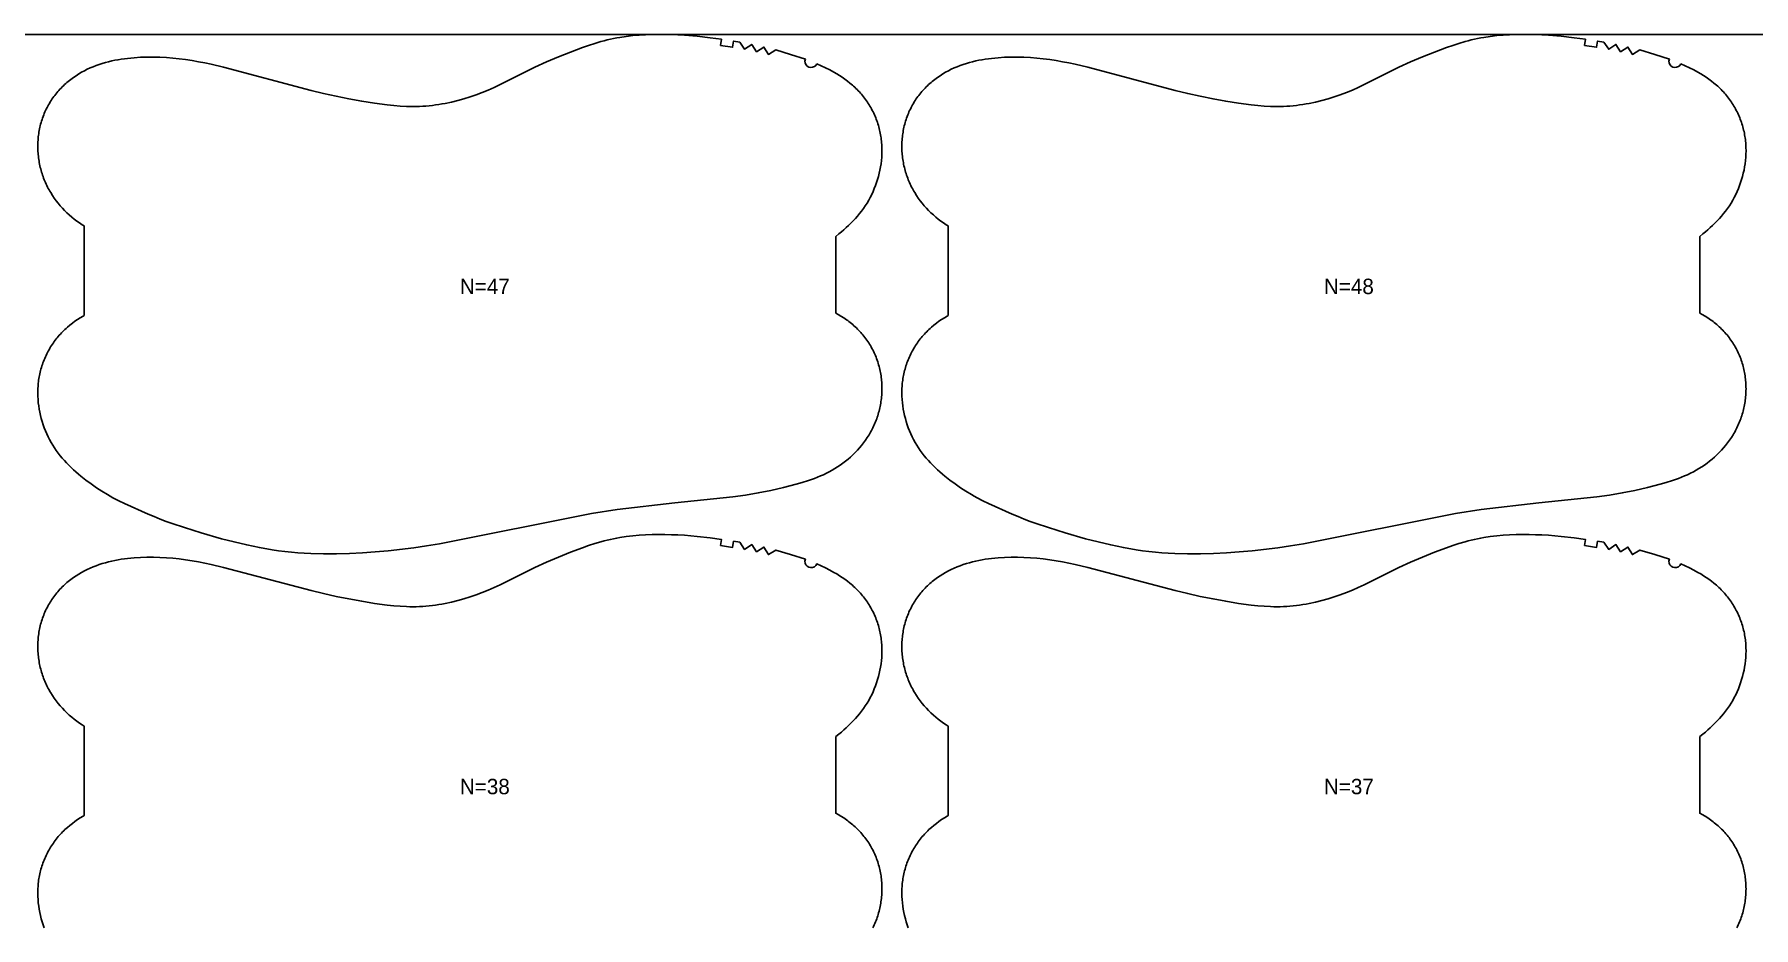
# Model space of a CAD drawing. Header units: inches. Extents: x 0 to 1960, y -78 to 1069.
# Drawn here: x 1120 to 1678, y 780 to 1069 of the extents above; entities that cross this region are included whole.
import ezdxf

# ---------------------------------------------------------------- set-up
doc = ezdxf.new("R2010")
doc.units = ezdxf.units.IN

msp = doc.modelspace()

# ---------------------------------------------------------------- linework, layer by layer
at = {"layer": '1'}
for points in [[(0, -77.8574), (1959.7864, -77.8574), (1959.7864, 1068.9969), (0, 1068.9969), (0, -77.8574)], [(1373.9397, 1059.4924), (1376.7459, 1058.19), (1378.122, 1057.4821), (1379.4776, 1056.7338), (1380.3824, 1056.2033), (1381.275, 1055.652), (1382.1533, 1055.0789), (1383.0151, 1054.4827), (1383.8585, 1053.862), (1384.6814, 1053.2158), (1385.4817, 1052.5427), (1385.8727, 1052.1957), (1386.2573, 1051.8415), (1386.6353, 1051.4801), (1387.0064, 1051.1115), (1387.3706, 1050.7359), (1387.7278, 1050.3533), (1388.0778, 1049.9641), (1388.4206, 1049.5683), (1388.7559, 1049.1661), (1389.0837, 1048.7577), (1389.4039, 1048.3431), (1389.7163, 1047.9226), (1390.0208, 1047.4963), (1390.3173, 1047.0643), (1390.6056, 1046.6269), (1390.8858, 1046.1841), (1391.1575, 1045.7361), (1391.4208, 1045.283), (1391.6754, 1044.8251), (1391.9213, 1044.3625), (1392.1585, 1043.8953), (1392.3869, 1043.4238), (1392.6063, 1042.9481), (1392.8167, 1042.4684), (1393.018, 1041.9848), (1393.2102, 1041.4976), (1393.3932, 1041.0068), (1393.5668, 1040.5128), (1393.731, 1040.0156), (1393.8858, 1039.5155), (1394.0311, 1039.0125), (1394.1667, 1038.5069), (1394.2926, 1037.9989), (1394.4088, 1037.4887), (1394.5151, 1036.9763), (1394.6116, 1036.462), (1394.6985, 1035.9459), (1394.7757, 1035.4283), (1394.8433, 1034.9093), (1394.9014, 1034.3891), (1394.9502, 1033.8678), (1394.9895, 1033.3457), (1395.0196, 1032.8229), (1395.0405, 1032.2996), (1395.055, 1031.2521), (1395.0335, 1030.2047), (1394.9766, 1029.1587), (1394.885, 1028.1155), (1394.759, 1027.0761), (1394.5994, 1026.0414), (1394.4066, 1025.0122), (1394.1811, 1023.9894), (1393.9236, 1022.974), (1393.6346, 1021.9668), (1393.3145, 1020.9686), (1392.964, 1019.9805), (1392.583, 1019.0037), (1392.1716, 1018.0396), (1391.73, 1017.0893), (1391.2581, 1016.1542), (1390.7559, 1015.2357), (1390.2235, 1014.335), (1389.661, 1013.4535), (1389.0687, 1012.5921), (1388.4482, 1011.7507), (1387.8015, 1010.9286), (1387.1304, 1010.1254), (1386.4369, 1009.3404), (1385.7229, 1008.5733), (1384.9904, 1007.8234), (1384.2412, 1007.0902), (1383.4772, 1006.3731), (1382.6991, 1005.6717), (1381.9078, 1004.9856), (1381.1041, 1004.3141), (1380.055, 1003.483), (1380.055, 978.6657), (1380.877, 978.2193), (1381.7806, 977.6888), (1382.6656, 977.128), (1383.5306, 976.537), (1383.9551, 976.2302), (1384.3741, 975.916), (1384.7873, 975.5943), (1385.1945, 975.2652), (1385.5956, 974.9287), (1385.9904, 974.5848), (1386.3786, 974.2336), (1386.7601, 973.8751), (1387.1347, 973.5092), (1387.5023, 973.1362), (1387.8626, 972.7562), (1388.2156, 972.3694), (1388.5611, 971.9758), (1388.899, 971.5756), (1389.2291, 971.1689), (1389.5512, 970.756), (1389.8652, 970.3369), (1390.1709, 969.9118), (1390.4683, 969.4808), (1390.7572, 969.0441), (1391.0373, 968.6019), (1391.3086, 968.1542), (1391.5709, 967.7011), (1391.8241, 967.243), (1392.068, 966.7798), (1392.3026, 966.3119), (1392.5278, 965.8393), (1392.7436, 965.3624), (1392.95, 964.8812), (1393.147, 964.396), (1393.3344, 963.9071), (1393.5123, 963.4146), (1393.6806, 962.9187), (1393.8393, 962.4196), (1393.9884, 961.9175), (1394.1278, 961.4127), (1394.2575, 960.9052), (1394.3774, 960.3954), (1394.4876, 959.8835), (1394.5879, 959.3696), (1394.6784, 958.8539), (1394.759, 958.3366), (1394.8299, 957.8179), (1394.891, 957.298), (1394.9424, 956.777), (1394.9841, 956.2551), (1395.0162, 955.7325), (1395.0387, 955.2093), (1395.0516, 954.6858), (1395.055, 954.1621), (1395.0489, 953.6383), (1395.0333, 953.1148), (1395.0083, 952.5915), (1394.9739, 952.0687), (1394.9301, 951.5467), (1394.877, 951.0254), (1394.8147, 950.5052), (1394.743, 949.9862), (1394.6622, 949.4686), (1394.572, 948.9525), (1394.4727, 948.4382), (1394.3641, 947.9258), (1394.2464, 947.4154), (1394.1195, 946.9074), (1393.9834, 946.4017), (1393.8382, 945.8987), (1393.6838, 945.3985), (1393.5203, 944.9012), (1393.3478, 944.4071), (1393.1661, 943.9163), (1392.9754, 943.429), (1392.7756, 942.9454), (1392.5668, 942.4656), (1392.3491, 941.9897), (1392.1227, 941.518), (1391.8878, 941.0503), (1391.6443, 940.5869), (1391.3927, 940.1279), (1391.1329, 939.6733), (1390.8651, 939.2232), (1390.3063, 938.3371), (1389.7175, 937.4703), (1389.0998, 936.6237), (1388.4547, 935.7979), (1387.7831, 934.9938), (1387.086, 934.212), (1386.3643, 933.453), (1385.6189, 932.7173), (1384.8507, 932.0057), (1384.0604, 931.3185), (1383.2489, 930.6565), (1382.4172, 930.0201), (1381.5661, 929.4099), (1380.6966, 928.8259), (1379.8099, 928.2683), (1378.9071, 927.7371), (1377.9892, 927.2323), (1377.0573, 926.7541), (1376.1125, 926.3024), (1375.1559, 925.8773), (1374.1887, 925.4785), (1373.2118, 925.1038), (1372.2266, 924.7509), (1371.2341, 924.4171), (1369.2321, 923.7972), (1367.2152, 923.2242), (1363.1607, 922.1664), (1359.0809, 921.2202), (1354.9744, 920.3908), (1350.8441, 919.6895), (1346.6947, 919.1182), (1327.9483, 917.1288), (1309.2128, 915.0388), (1300.9426, 913.6975), (1251.6347, 903.905), (1247.4989, 903.2389), (1243.3509, 902.6493), (1235.0311, 901.6596), (1230.8584, 901.2883), (1226.6788, 901.0025), (1222.4947, 900.7973), (1218.3071, 900.6736), (1214.1174, 900.64), (1209.9293, 900.7285), (1207.8373, 900.8297), (1205.7477, 900.9719), (1203.6614, 901.1561), (1201.5795, 901.3832), (1199.5025, 901.6535), (1197.4311, 901.9643), (1193.3053, 902.6934), (1189.2035, 903.5445), (1185.1241, 904.4974), (1181.0658, 905.5369), (1174.4491, 907.4251), (1169.0251, 909.1337), (1165.0522, 910.4671), (1163.0807, 911.174), (1161.1243, 911.9194), (1159.1856, 912.7085), (1157.2607, 913.5325), (1149.615, 916.9698), (1147.7277, 917.8774), (1145.867, 918.8353), (1144.9493, 919.3382), (1144.0407, 919.8575), (1142.2503, 920.9428), (1140.4955, 922.0866), (1138.7762, 923.2841), (1137.093, 924.532), (1135.4509, 925.8329), (1134.6472, 926.5044), (1133.8559, 927.1906), (1133.0778, 927.8919), (1132.3138, 928.609), (1131.5646, 929.3422), (1130.8321, 930.0921), (1130.1181, 930.8592), (1129.4246, 931.6442), (1128.7535, 932.4474), (1128.1068, 933.2695), (1127.4863, 934.1109), (1126.894, 934.9723), (1126.3315, 935.8538), (1125.7991, 936.7545), (1125.2969, 937.673), (1124.825, 938.6081), (1124.3834, 939.5584), (1123.972, 940.5225), (1123.591, 941.4993), (1123.2405, 942.4874), (1122.9204, 943.4856), (1122.6314, 944.4928), (1122.3739, 945.5082), (1122.1484, 946.531), (1121.9556, 947.5602), (1121.796, 948.595), (1121.67, 949.6343), (1121.5784, 950.6775), (1121.5215, 951.7235), (1121.5, 952.7709), (1121.5145, 953.8184), (1121.5354, 954.3417), (1121.5655, 954.8645), (1121.6048, 955.3866), (1121.6536, 955.9079), (1121.7117, 956.4281), (1121.7793, 956.9471), (1121.8565, 957.4647), (1121.9434, 957.9808), (1122.0399, 958.4951), (1122.1462, 959.0075), (1122.2624, 959.5177), (1122.3883, 960.0258), (1122.5239, 960.5313), (1122.6692, 961.0343), (1122.8239, 961.5344), (1122.9882, 962.0316), (1123.1618, 962.5256), (1123.3448, 963.0164), (1123.537, 963.5036), (1123.7383, 963.9872), (1123.9487, 964.4669), (1124.1681, 964.9426), (1124.3965, 965.4141), (1124.6336, 965.8813), (1124.8796, 966.3439), (1125.1342, 966.8018), (1125.3975, 967.2549), (1125.6692, 967.7029), (1125.9493, 968.1457), (1126.2377, 968.5831), (1126.5342, 969.0151), (1126.8387, 969.4414), (1127.1511, 969.8619), (1127.4713, 970.2765), (1127.7991, 970.685), (1128.1344, 971.0871), (1128.4772, 971.4829), (1128.8272, 971.8722), (1129.1844, 972.2547), (1129.5486, 972.6303), (1129.9197, 972.9989), (1130.2977, 973.3603), (1130.6823, 973.7145), (1131.0733, 974.0615), (1131.8736, 974.7346), (1132.6965, 975.3808), (1133.5399, 976.0015), (1134.4017, 976.5977), (1135.28, 977.1708), (1136.1725, 977.7221), (1136.5, 977.9141), (1136.5, 1006.9036), (1135.8584, 1007.3071), (1134.9889, 1007.891), (1134.1378, 1008.5013), (1133.3061, 1009.1377), (1132.4946, 1009.7997), (1131.7043, 1010.4868), (1130.9361, 1011.1985), (1130.1906, 1011.9342), (1129.469, 1012.6932), (1128.7719, 1013.475), (1128.1003, 1014.2791), (1127.4552, 1015.1049), (1126.8375, 1015.9515), (1126.2487, 1016.8183), (1125.6899, 1017.7044), (1125.4221, 1018.1545), (1125.1623, 1018.6091), (1124.9107, 1019.0681), (1124.6672, 1019.5315), (1124.4323, 1019.9992), (1124.2058, 1020.4709), (1123.9882, 1020.9468), (1123.7794, 1021.4265), (1123.5796, 1021.9102), (1123.3889, 1022.3975), (1123.2072, 1022.8883), (1123.0347, 1023.3824), (1122.8712, 1023.8796), (1122.7168, 1024.3799), (1122.5716, 1024.8829), (1122.4355, 1025.3886), (1122.3086, 1025.8966), (1122.1909, 1026.407), (1122.0823, 1026.9194), (1121.983, 1027.4337), (1121.8928, 1027.9498), (1121.812, 1028.4674), (1121.7403, 1028.9864), (1121.678, 1029.5066), (1121.6249, 1030.0279), (1121.5811, 1030.5499), (1121.5467, 1031.0727), (1121.5217, 1031.5959), (1121.5061, 1032.1195), (1121.5, 1032.6433), (1121.5034, 1033.167), (1121.5163, 1033.6905), (1121.5388, 1034.2136), (1121.5709, 1034.7363), (1121.6126, 1035.2581), (1121.664, 1035.7791), (1121.7251, 1036.2991), (1121.796, 1036.8178), (1121.8766, 1037.3351), (1121.9671, 1037.8507), (1122.0674, 1038.3647), (1122.1776, 1038.8766), (1122.2975, 1039.3864), (1122.4272, 1039.8938), (1122.5666, 1040.3987), (1122.7157, 1040.9008), (1122.8744, 1041.3999), (1123.0427, 1041.8958), (1123.2206, 1042.3883), (1123.408, 1042.8772), (1123.605, 1043.3624), (1123.8114, 1043.8435), (1124.0272, 1044.3205), (1124.2524, 1044.7931), (1124.487, 1045.261), (1124.7309, 1045.7242), (1124.9841, 1046.1823), (1125.2464, 1046.6353), (1125.5177, 1047.0831), (1125.7978, 1047.5253), (1126.0867, 1047.962), (1126.384, 1048.393), (1126.6898, 1048.8181), (1127.0038, 1049.2372), (1127.3259, 1049.6501), (1127.656, 1050.0568), (1127.9939, 1050.4569), (1128.3394, 1050.8506), (1128.6924, 1051.2374), (1129.0527, 1051.6174), (1129.4203, 1051.9904), (1129.7949, 1052.3563), (1130.1764, 1052.7148), (1130.5646, 1053.066), (1130.9594, 1053.4099), (1131.3605, 1053.7464), (1131.7677, 1054.0755), (1132.1809, 1054.3972), (1132.5999, 1054.7114), (1133.0244, 1055.0181), (1133.8894, 1055.6092), (1134.7744, 1056.17), (1135.678, 1056.7005), (1136.5985, 1057.2004), (1137.5345, 1057.6697), (1138.4848, 1058.1087), (1139.4483, 1058.518), (1140.4239, 1058.898), (1141.4103, 1059.2493), (1142.4064, 1059.5724), (1143.4111, 1059.8676), (1144.4233, 1060.1357), (1145.4419, 1060.3771), (1146.466, 1060.593), (1147.4952, 1060.7849), (1148.5287, 1060.9539), (1149.5658, 1061.1014), (1150.606, 1061.2287), (1152.6925, 1061.4279), (1154.7837, 1061.5604), (1156.8772, 1061.6293), (1158.9714, 1061.6356), (1161.0648, 1061.5809), (1163.1557, 1061.467), (1165.2433, 1061.2978), (1167.3267, 1061.0781), (1169.4051, 1060.8124), (1171.4776, 1060.5045), (1173.5432, 1060.1543), (1175.6007, 1059.7611), (1177.6489, 1059.324), (1181.7182, 1058.3316), (1210.0628, 1050.8064), (1214.1364, 1049.8281), (1218.2269, 1048.9229), (1222.334, 1048.0968), (1226.4557, 1047.3472), (1230.5906, 1046.6773), (1234.7429, 1046.122), (1236.8269, 1045.9017), (1238.9154, 1045.7323), (1241.0068, 1045.6254), (1242.0532, 1045.599), (1243.0999, 1045.5925), (1244.1466, 1045.6071), (1245.1929, 1045.6428), (1246.2386, 1045.6992), (1247.2831, 1045.7759), (1248.326, 1045.8726), (1249.367, 1045.989), (1250.4057, 1046.1246), (1251.4416, 1046.2792), (1252.4745, 1046.4523), (1253.504, 1046.6435), (1255.5527, 1047.0778), (1257.5868, 1047.5781), (1259.6052, 1048.14), (1261.6067, 1048.7601), (1263.589, 1049.4382), (1265.5497, 1050.175), (1267.4865, 1050.9709), (1269.3982, 1051.8243), (1271.2896, 1052.7233), (1282.5331, 1058.3415), (1286.3468, 1060.0748), (1290.207, 1061.703), (1294.1029, 1063.2417), (1298.0326, 1064.6945), (1300.0109, 1065.3865), (1302.0009, 1066.0423), (1304.0056, 1066.6471), (1305.0144, 1066.9256), (1306.028, 1067.1858), (1307.0467, 1067.4261), (1308.0701, 1067.6468), (1309.0977, 1067.8483), (1310.1291, 1068.0312), (1312.2011, 1068.3434), (1314.2822, 1068.5877), (1316.3689, 1068.769), (1318.4596, 1068.8933), (1320.5529, 1068.9671), (1322.6475, 1068.9969), (1324.7424, 1068.988), (1326.8365, 1068.9413), (1328.9294, 1068.8564), (1331.0201, 1068.733), (1335.1937, 1068.3766), (1339.3567, 1067.9042), (1343.0279, 1067.4159), (1342.7469, 1065.4357), (1346.661, 1064.8402), (1346.9823, 1066.8142), (1348.9545, 1066.4821), (1350.5556, 1064.1611), (1352.8864, 1065.747), (1354.4225, 1063.3845), (1356.796, 1064.9025), (1358.2578, 1062.4941), (1360.6773, 1063.9374), (1365.4681, 1062.5097), (1370.2254, 1060.9743), (1370.0962, 1060.3678), (1370.1591, 1059.7509), (1370.4079, 1059.183), (1370.8187, 1058.7185), (1371.352, 1058.4023), (1371.9566, 1058.2646), (1372.5743, 1058.3187), (1373.1457, 1058.5594), (1373.6159, 1058.9636), (1373.9397, 1059.4924)], [(1653.9397, 1059.4924), (1656.7459, 1058.19), (1658.122, 1057.4821), (1659.4776, 1056.7338), (1660.3824, 1056.2033), (1661.275, 1055.652), (1662.1533, 1055.0789), (1663.0151, 1054.4827), (1663.8585, 1053.862), (1664.6814, 1053.2158), (1665.4817, 1052.5427), (1665.8727, 1052.1957), (1666.2573, 1051.8415), (1666.6353, 1051.4801), (1667.0064, 1051.1115), (1667.3706, 1050.7359), (1667.7278, 1050.3533), (1668.0778, 1049.9641), (1668.4206, 1049.5683), (1668.7559, 1049.1661), (1669.0837, 1048.7577), (1669.4039, 1048.3431), (1669.7163, 1047.9226), (1670.0208, 1047.4963), (1670.3173, 1047.0643), (1670.6056, 1046.6269), (1670.8858, 1046.1841), (1671.1575, 1045.7361), (1671.4208, 1045.283), (1671.6754, 1044.8251), (1671.9213, 1044.3625), (1672.1585, 1043.8953), (1672.3869, 1043.4238), (1672.6063, 1042.9481), (1672.8167, 1042.4684), (1673.018, 1041.9848), (1673.2102, 1041.4976), (1673.3932, 1041.0068), (1673.5668, 1040.5128), (1673.731, 1040.0156), (1673.8858, 1039.5155), (1674.0311, 1039.0125), (1674.1667, 1038.5069), (1674.2926, 1037.9989), (1674.4088, 1037.4887), (1674.5151, 1036.9763), (1674.6116, 1036.462), (1674.6985, 1035.9459), (1674.7757, 1035.4283), (1674.8433, 1034.9093), (1674.9014, 1034.3891), (1674.9502, 1033.8678), (1674.9895, 1033.3457), (1675.0196, 1032.8229), (1675.0405, 1032.2996), (1675.055, 1031.2521), (1675.0335, 1030.2047), (1674.9766, 1029.1587), (1674.885, 1028.1155), (1674.759, 1027.0761), (1674.5994, 1026.0414), (1674.4066, 1025.0122), (1674.1811, 1023.9894), (1673.9236, 1022.974), (1673.6346, 1021.9668), (1673.3145, 1020.9686), (1672.964, 1019.9805), (1672.583, 1019.0037), (1672.1716, 1018.0396), (1671.73, 1017.0893), (1671.2581, 1016.1542), (1670.7559, 1015.2357), (1670.2235, 1014.335), (1669.661, 1013.4535), (1669.0687, 1012.5921), (1668.4482, 1011.7507), (1667.8015, 1010.9286), (1667.1304, 1010.1254), (1666.4369, 1009.3404), (1665.7229, 1008.5733), (1664.9904, 1007.8234), (1664.2412, 1007.0902), (1663.4772, 1006.3731), (1662.6991, 1005.6717), (1661.9078, 1004.9856), (1661.1041, 1004.3141), (1660.055, 1003.483), (1660.055, 978.6657), (1660.877, 978.2193), (1661.7806, 977.6888), (1662.6656, 977.128), (1663.5306, 976.537), (1663.9551, 976.2302), (1664.3741, 975.916), (1664.7873, 975.5943), (1665.1945, 975.2652), (1665.5956, 974.9287), (1665.9904, 974.5848), (1666.3786, 974.2336), (1666.7601, 973.8751), (1667.1347, 973.5092), (1667.5023, 973.1362), (1667.8626, 972.7562), (1668.2156, 972.3694), (1668.5611, 971.9758), (1668.899, 971.5756), (1669.2291, 971.1689), (1669.5512, 970.756), (1669.8652, 970.3369), (1670.1709, 969.9118), (1670.4683, 969.4808), (1670.7572, 969.0441), (1671.0373, 968.6019), (1671.3086, 968.1542), (1671.5709, 967.7011), (1671.8241, 967.243), (1672.068, 966.7798), (1672.3026, 966.3119), (1672.5278, 965.8393), (1672.7436, 965.3624), (1672.95, 964.8812), (1673.147, 964.396), (1673.3344, 963.9071), (1673.5123, 963.4146), (1673.6806, 962.9187), (1673.8393, 962.4196), (1673.9884, 961.9175), (1674.1278, 961.4127), (1674.2575, 960.9052), (1674.3774, 960.3954), (1674.4876, 959.8835), (1674.5879, 959.3696), (1674.6784, 958.8539), (1674.759, 958.3366), (1674.8299, 957.8179), (1674.891, 957.298), (1674.9424, 956.777), (1674.9841, 956.2551), (1675.0162, 955.7325), (1675.0387, 955.2093), (1675.0516, 954.6858), (1675.055, 954.1621), (1675.0489, 953.6383), (1675.0333, 953.1148), (1675.0083, 952.5915), (1674.9739, 952.0687), (1674.9301, 951.5467), (1674.877, 951.0254), (1674.8147, 950.5052), (1674.743, 949.9862), (1674.6622, 949.4686), (1674.572, 948.9525), (1674.4727, 948.4382), (1674.3641, 947.9258), (1674.2464, 947.4154), (1674.1195, 946.9074), (1673.9834, 946.4017), (1673.8382, 945.8987), (1673.6838, 945.3985), (1673.5203, 944.9012), (1673.3478, 944.4071), (1673.1661, 943.9163), (1672.9754, 943.429), (1672.7756, 942.9454), (1672.5668, 942.4656), (1672.3491, 941.9897), (1672.1227, 941.518), (1671.8878, 941.0503), (1671.6443, 940.5869), (1671.3927, 940.1279), (1671.1329, 939.6733), (1670.8651, 939.2232), (1670.3063, 938.3371), (1669.7175, 937.4703), (1669.0998, 936.6237), (1668.4547, 935.7979), (1667.7831, 934.9938), (1667.086, 934.212), (1666.3643, 933.453), (1665.6189, 932.7173), (1664.8507, 932.0057), (1664.0604, 931.3185), (1663.2489, 930.6565), (1662.4172, 930.0201), (1661.5661, 929.4099), (1660.6966, 928.8259), (1659.8099, 928.2683), (1658.9071, 927.7371), (1657.9892, 927.2323), (1657.0573, 926.7541), (1656.1125, 926.3024), (1655.1559, 925.8773), (1654.1887, 925.4785), (1653.2118, 925.1038), (1652.2266, 924.7509), (1651.2341, 924.4171), (1649.2321, 923.7972), (1647.2152, 923.2242), (1643.1607, 922.1664), (1639.0809, 921.2202), (1634.9744, 920.3908), (1630.8441, 919.6895), (1626.6947, 919.1182), (1607.9483, 917.1288), (1589.2128, 915.0388), (1580.9426, 913.6975), (1531.6347, 903.905), (1527.4989, 903.2389), (1523.3509, 902.6493), (1515.0311, 901.6596), (1510.8584, 901.2883), (1506.6788, 901.0025), (1502.4947, 900.7973), (1498.3071, 900.6736), (1494.1174, 900.64), (1489.9293, 900.7285), (1487.8373, 900.8297), (1485.7477, 900.9719), (1483.6614, 901.1561), (1481.5795, 901.3832), (1479.5025, 901.6535), (1477.4311, 901.9643), (1473.3053, 902.6934), (1469.2035, 903.5445), (1465.1241, 904.4974), (1461.0658, 905.5369), (1454.4491, 907.4251), (1449.0251, 909.1337), (1445.0522, 910.4671), (1443.0807, 911.174), (1441.1243, 911.9194), (1439.1856, 912.7085), (1437.2607, 913.5325), (1429.615, 916.9698), (1427.7277, 917.8774), (1425.867, 918.8353), (1424.9493, 919.3382), (1424.0407, 919.8575), (1422.2503, 920.9428), (1420.4955, 922.0866), (1418.7762, 923.2841), (1417.093, 924.532), (1415.4509, 925.8329), (1414.6472, 926.5044), (1413.8559, 927.1906), (1413.0778, 927.8919), (1412.3138, 928.609), (1411.5646, 929.3422), (1410.8321, 930.0921), (1410.1181, 930.8592), (1409.4246, 931.6442), (1408.7535, 932.4474), (1408.1068, 933.2695), (1407.4863, 934.1109), (1406.894, 934.9723), (1406.3315, 935.8538), (1405.7991, 936.7545), (1405.2969, 937.673), (1404.825, 938.6081), (1404.3834, 939.5584), (1403.972, 940.5225), (1403.591, 941.4993), (1403.2405, 942.4874), (1402.9204, 943.4856), (1402.6314, 944.4928), (1402.3739, 945.5082), (1402.1484, 946.531), (1401.9556, 947.5602), (1401.796, 948.595), (1401.67, 949.6343), (1401.5784, 950.6775), (1401.5215, 951.7235), (1401.5, 952.7709), (1401.5145, 953.8184), (1401.5354, 954.3417), (1401.5655, 954.8645), (1401.6048, 955.3866), (1401.6536, 955.9079), (1401.7117, 956.4281), (1401.7793, 956.9471), (1401.8565, 957.4647), (1401.9434, 957.9808), (1402.0399, 958.4951), (1402.1462, 959.0075), (1402.2624, 959.5177), (1402.3883, 960.0258), (1402.5239, 960.5313), (1402.6692, 961.0343), (1402.8239, 961.5344), (1402.9882, 962.0316), (1403.1618, 962.5256), (1403.3448, 963.0164), (1403.537, 963.5036), (1403.7383, 963.9872), (1403.9487, 964.4669), (1404.1681, 964.9426), (1404.3965, 965.4141), (1404.6336, 965.8813), (1404.8796, 966.3439), (1405.1342, 966.8018), (1405.3975, 967.2549), (1405.6692, 967.7029), (1405.9493, 968.1457), (1406.2377, 968.5831), (1406.5342, 969.0151), (1406.8387, 969.4414), (1407.1511, 969.8619), (1407.4713, 970.2765), (1407.7991, 970.685), (1408.1344, 971.0871), (1408.4772, 971.4829), (1408.8272, 971.8722), (1409.1844, 972.2547), (1409.5486, 972.6303), (1409.9197, 972.9989), (1410.2977, 973.3603), (1410.6823, 973.7145), (1411.0733, 974.0615), (1411.8736, 974.7346), (1412.6965, 975.3808), (1413.5399, 976.0015), (1414.4017, 976.5977), (1415.28, 977.1708), (1416.1725, 977.7221), (1416.5, 977.9141), (1416.5, 1006.9036), (1415.8584, 1007.3071), (1414.9889, 1007.891), (1414.1378, 1008.5013), (1413.3061, 1009.1377), (1412.4946, 1009.7997), (1411.7043, 1010.4868), (1410.9361, 1011.1985), (1410.1906, 1011.9342), (1409.469, 1012.6932), (1408.7719, 1013.475), (1408.1003, 1014.2791), (1407.4552, 1015.1049), (1406.8375, 1015.9515), (1406.2487, 1016.8183), (1405.6899, 1017.7044), (1405.4221, 1018.1545), (1405.1623, 1018.6091), (1404.9107, 1019.0681), (1404.6672, 1019.5315), (1404.4323, 1019.9992), (1404.2058, 1020.4709), (1403.9882, 1020.9468), (1403.7794, 1021.4265), (1403.5796, 1021.9102), (1403.3889, 1022.3975), (1403.2072, 1022.8883), (1403.0347, 1023.3824), (1402.8712, 1023.8796), (1402.7168, 1024.3799), (1402.5716, 1024.8829), (1402.4355, 1025.3886), (1402.3086, 1025.8966), (1402.1909, 1026.407), (1402.0823, 1026.9194), (1401.983, 1027.4337), (1401.8928, 1027.9498), (1401.812, 1028.4674), (1401.7403, 1028.9864), (1401.678, 1029.5066), (1401.6249, 1030.0279), (1401.5811, 1030.5499), (1401.5467, 1031.0727), (1401.5217, 1031.5959), (1401.5061, 1032.1195), (1401.5, 1032.6433), (1401.5034, 1033.167), (1401.5163, 1033.6905), (1401.5388, 1034.2136), (1401.5709, 1034.7363), (1401.6126, 1035.2581), (1401.664, 1035.7791), (1401.7251, 1036.2991), (1401.796, 1036.8178), (1401.8766, 1037.3351), (1401.9671, 1037.8507), (1402.0674, 1038.3647), (1402.1776, 1038.8766), (1402.2975, 1039.3864), (1402.4272, 1039.8938), (1402.5666, 1040.3987), (1402.7157, 1040.9008), (1402.8744, 1041.3999), (1403.0427, 1041.8958), (1403.2206, 1042.3883), (1403.408, 1042.8772), (1403.605, 1043.3624), (1403.8114, 1043.8435), (1404.0272, 1044.3205), (1404.2524, 1044.7931), (1404.487, 1045.261), (1404.7309, 1045.7242), (1404.9841, 1046.1823), (1405.2464, 1046.6353), (1405.5177, 1047.0831), (1405.7978, 1047.5253), (1406.0867, 1047.962), (1406.384, 1048.393), (1406.6898, 1048.8181), (1407.0038, 1049.2372), (1407.3259, 1049.6501), (1407.656, 1050.0568), (1407.9939, 1050.4569), (1408.3394, 1050.8506), (1408.6924, 1051.2374), (1409.0527, 1051.6174), (1409.4203, 1051.9904), (1409.7949, 1052.3563), (1410.1764, 1052.7148), (1410.5646, 1053.066), (1410.9594, 1053.4099), (1411.3605, 1053.7464), (1411.7677, 1054.0755), (1412.1809, 1054.3972), (1412.5999, 1054.7114), (1413.0244, 1055.0181), (1413.8894, 1055.6092), (1414.7744, 1056.17), (1415.678, 1056.7005), (1416.5985, 1057.2004), (1417.5345, 1057.6697), (1418.4848, 1058.1087), (1419.4483, 1058.518), (1420.4239, 1058.898), (1421.4103, 1059.2493), (1422.4064, 1059.5724), (1423.4111, 1059.8676), (1424.4233, 1060.1357), (1425.4419, 1060.3771), (1426.466, 1060.593), (1427.4952, 1060.7849), (1428.5287, 1060.9539), (1429.5658, 1061.1014), (1430.606, 1061.2287), (1432.6925, 1061.4279), (1434.7837, 1061.5604), (1436.8772, 1061.6293), (1438.9714, 1061.6356), (1441.0648, 1061.5809), (1443.1557, 1061.467), (1445.2433, 1061.2978), (1447.3267, 1061.0781), (1449.4051, 1060.8124), (1451.4776, 1060.5045), (1453.5432, 1060.1543), (1455.6007, 1059.7611), (1457.6489, 1059.324), (1461.7182, 1058.3316), (1490.0628, 1050.8064), (1494.1364, 1049.8281), (1498.2269, 1048.9229), (1502.334, 1048.0968), (1506.4557, 1047.3472), (1510.5906, 1046.6773), (1514.7429, 1046.122), (1516.8269, 1045.9017), (1518.9154, 1045.7323), (1521.0068, 1045.6254), (1522.0532, 1045.599), (1523.0999, 1045.5925), (1524.1466, 1045.6071), (1525.1929, 1045.6428), (1526.2386, 1045.6992), (1527.2831, 1045.7759), (1528.326, 1045.8726), (1529.367, 1045.989), (1530.4057, 1046.1246), (1531.4416, 1046.2792), (1532.4745, 1046.4523), (1533.504, 1046.6435), (1535.5527, 1047.0778), (1537.5868, 1047.5781), (1539.6052, 1048.14), (1541.6067, 1048.7601), (1543.589, 1049.4382), (1545.5497, 1050.175), (1547.4865, 1050.9709), (1549.3982, 1051.8243), (1551.2896, 1052.7233), (1562.5331, 1058.3415), (1566.3468, 1060.0748), (1570.207, 1061.703), (1574.1029, 1063.2417), (1578.0326, 1064.6945), (1580.0109, 1065.3865), (1582.0009, 1066.0423), (1584.0056, 1066.6471), (1585.0144, 1066.9256), (1586.028, 1067.1858), (1587.0467, 1067.4261), (1588.0701, 1067.6468), (1589.0977, 1067.8483), (1590.1291, 1068.0312), (1592.2011, 1068.3434), (1594.2822, 1068.5877), (1596.3689, 1068.769), (1598.4596, 1068.8933), (1600.5529, 1068.9671), (1602.6475, 1068.9969), (1604.7424, 1068.988), (1606.8365, 1068.9413), (1608.9294, 1068.8564), (1611.0201, 1068.733), (1615.1937, 1068.3766), (1619.3567, 1067.9042), (1623.0279, 1067.4159), (1622.7469, 1065.4357), (1626.661, 1064.8402), (1626.9823, 1066.8142), (1628.9545, 1066.4821), (1630.5556, 1064.1611), (1632.8864, 1065.747), (1634.4225, 1063.3845), (1636.796, 1064.9025), (1638.2578, 1062.4941), (1640.6773, 1063.9374), (1645.4681, 1062.5097), (1650.2254, 1060.9743), (1650.0962, 1060.3678), (1650.1591, 1059.7509), (1650.4079, 1059.183), (1650.8187, 1058.7185), (1651.352, 1058.4023), (1651.9566, 1058.2646), (1652.5743, 1058.3187), (1653.1457, 1058.5594), (1653.6159, 1058.9636), (1653.9397, 1059.4924)]]:
    msp.add_lwpolyline(points, close=True, dxfattribs=at)
for points in [[(1123.591, 779.4163), (1123.2405, 780.4044), (1122.9204, 781.4026), (1122.6314, 782.4098), (1122.3739, 783.4252), (1122.1484, 784.448), (1121.9556, 785.4772), (1121.796, 786.512), (1121.67, 787.5513), (1121.5784, 788.5945), (1121.5215, 789.6405), (1121.5, 790.6879), (1121.5145, 791.7354), (1121.5354, 792.2587), (1121.5655, 792.7815), (1121.6048, 793.3036), (1121.6536, 793.8249), (1121.7117, 794.3451), (1121.7793, 794.8641), (1121.8565, 795.3817), (1121.9434, 795.8978), (1122.0399, 796.4121), (1122.1462, 796.9245), (1122.2624, 797.4347), (1122.3883, 797.9428), (1122.5239, 798.4483), (1122.6692, 798.9513), (1122.8239, 799.4514), (1122.9882, 799.9486), (1123.1618, 800.4426), (1123.3448, 800.9334), (1123.537, 801.4206), (1123.7383, 801.9042), (1123.9487, 802.3839), (1124.1681, 802.8596), (1124.3965, 803.3311), (1124.6336, 803.7983), (1124.8796, 804.2609), (1125.1342, 804.7188), (1125.3975, 805.1719), (1125.6692, 805.6199), (1125.9493, 806.0627), (1126.2377, 806.5001), (1126.5342, 806.9321), (1126.8387, 807.3584), (1127.1511, 807.7789), (1127.4713, 808.1935), (1127.7991, 808.602), (1128.1344, 809.0041), (1128.4772, 809.3999), (1128.8272, 809.7892), (1129.1844, 810.1717), (1129.5486, 810.5473), (1129.9197, 810.9159), (1130.2977, 811.2773), (1130.6823, 811.6315), (1131.0733, 811.9785), (1131.8736, 812.6516), (1132.6965, 813.2978), (1133.5399, 813.9185), (1134.4017, 814.5147), (1135.28, 815.0878), (1136.1725, 815.6391), (1136.5, 815.8311), (1136.5, 844.8206), (1135.8584, 845.2241), (1134.9889, 845.808), (1134.1378, 846.4183), (1133.3061, 847.0547), (1132.4946, 847.7167), (1131.7043, 848.4038), (1130.9361, 849.1155), (1130.1906, 849.8512), (1129.469, 850.6102), (1128.7719, 851.392), (1128.1003, 852.1961), (1127.4552, 853.0219), (1126.8375, 853.8685), (1126.2487, 854.7353), (1125.6899, 855.6214), (1125.4221, 856.0715), (1125.1623, 856.5261), (1124.9107, 856.9851), (1124.6672, 857.4485), (1124.4323, 857.9162), (1124.2058, 858.3879), (1123.9882, 858.8638), (1123.7794, 859.3435), (1123.5796, 859.8272), (1123.3889, 860.3145), (1123.2072, 860.8053), (1123.0347, 861.2994), (1122.8712, 861.7966), (1122.7168, 862.2969), (1122.5716, 862.7999), (1122.4355, 863.3056), (1122.3086, 863.8136), (1122.1909, 864.324), (1122.0823, 864.8364), (1121.983, 865.3507), (1121.8928, 865.8668), (1121.812, 866.3844), (1121.7403, 866.9034), (1121.678, 867.4236), (1121.6249, 867.9449), (1121.5811, 868.4669), (1121.5467, 868.9897), (1121.5217, 869.5129), (1121.5061, 870.0365), (1121.5, 870.5603), (1121.5034, 871.084), (1121.5163, 871.6075), (1121.5388, 872.1306), (1121.5709, 872.6533), (1121.6126, 873.1751), (1121.664, 873.6961), (1121.7251, 874.2161), (1121.796, 874.7348), (1121.8766, 875.2521), (1121.9671, 875.7677), (1122.0674, 876.2817), (1122.1776, 876.7936), (1122.2975, 877.3034), (1122.4272, 877.8108), (1122.5666, 878.3157), (1122.7157, 878.8178), (1122.8744, 879.3169), (1123.0427, 879.8128), (1123.2206, 880.3053), (1123.408, 880.7942), (1123.605, 881.2794), (1123.8114, 881.7605), (1124.0272, 882.2375), (1124.2524, 882.7101), (1124.487, 883.178), (1124.7309, 883.6412), (1124.9841, 884.0993), (1125.2464, 884.5523), (1125.5177, 885.0001), (1125.7978, 885.4423), (1126.0867, 885.879), (1126.384, 886.31), (1126.6898, 886.7351), (1127.0038, 887.1542), (1127.3259, 887.5671), (1127.656, 887.9738), (1127.9939, 888.3739), (1128.3394, 888.7676), (1128.6924, 889.1544), (1129.0527, 889.5344), (1129.4203, 889.9074), (1129.7949, 890.2733), (1130.1764, 890.6318), (1130.5646, 890.983), (1130.9594, 891.3269), (1131.3605, 891.6634), (1131.7677, 891.9925), (1132.1809, 892.3142), (1132.5999, 892.6284), (1133.0244, 892.9351), (1133.8894, 893.5262), (1134.7744, 894.087), (1135.678, 894.6175), (1136.5985, 895.1174), (1137.5345, 895.5867), (1138.4848, 896.0257), (1139.4483, 896.435), (1140.4239, 896.815), (1141.4103, 897.1663), (1142.4064, 897.4894), (1143.4111, 897.7846), (1144.4233, 898.0527), (1145.4419, 898.2941), (1146.466, 898.51), (1147.4952, 898.7019), (1148.5287, 898.8709), (1149.5658, 899.0184), (1150.606, 899.1457), (1152.6925, 899.3449), (1154.7837, 899.4774), (1156.8772, 899.5463), (1158.9714, 899.5526), (1161.0648, 899.4979), (1163.1557, 899.384), (1165.2433, 899.2148), (1167.3267, 898.9951), (1169.4051, 898.7294), (1171.4776, 898.4215), (1173.5432, 898.0713), (1175.6007, 897.6781), (1177.6489, 897.241), (1181.7182, 896.2486), (1210.0628, 888.7234), (1214.1364, 887.7451), (1218.2269, 886.8399), (1222.334, 886.0138), (1226.4557, 885.2642), (1230.5906, 884.5943), (1234.7429, 884.039), (1236.8269, 883.8187), (1238.9154, 883.6493), (1241.0068, 883.5424), (1242.0532, 883.516), (1243.0999, 883.5095), (1244.1466, 883.5241), (1245.1929, 883.5598), (1246.2386, 883.6162), (1247.2831, 883.6929), (1248.326, 883.7896), (1249.367, 883.906), (1250.4057, 884.0416), (1251.4416, 884.1962), (1252.4745, 884.3693), (1253.504, 884.5605), (1255.5527, 884.9948), (1257.5868, 885.4951), (1259.6052, 886.057), (1261.6067, 886.6771), (1263.589, 887.3552), (1265.5497, 888.092), (1267.4865, 888.8879), (1269.3982, 889.7413), (1271.2896, 890.6403), (1282.5331, 896.2585), (1286.3468, 897.9918), (1290.207, 899.62), (1294.1029, 901.1587), (1298.0326, 902.6115), (1300.0109, 903.3035), (1302.0009, 903.9593), (1304.0056, 904.5641), (1305.0144, 904.8426), (1306.028, 905.1028), (1307.0467, 905.3431), (1308.0701, 905.5638), (1309.0977, 905.7653), (1310.1291, 905.9482), (1312.2011, 906.2604), (1314.2822, 906.5047), (1316.3689, 906.686), (1318.4596, 906.8103), (1320.5529, 906.8841), (1322.6475, 906.9139), (1324.7424, 906.905), (1326.8365, 906.8583), (1328.9294, 906.7734), (1331.0201, 906.65), (1335.1937, 906.2936), (1339.3567, 905.8212), (1343.0279, 905.3329), (1342.7469, 903.3527), (1346.661, 902.7572), (1346.9823, 904.7312), (1348.9545, 904.3991), (1350.5556, 902.0781), (1352.8864, 903.664), (1354.4225, 901.3015), (1356.796, 902.8195), (1358.2578, 900.4111), (1360.6773, 901.8544), (1365.4681, 900.4267), (1370.2254, 898.8913), (1370.0962, 898.2848), (1370.1591, 897.6679), (1370.4079, 897.1), (1370.8187, 896.6355), (1371.352, 896.3193), (1371.9566, 896.1816), (1372.5743, 896.2357), (1373.1457, 896.4764), (1373.6159, 896.8806), (1373.9397, 897.4094), (1373.9397, 897.4094), (1376.7459, 896.107), (1378.122, 895.3991), (1379.4776, 894.6508), (1380.3824, 894.1203), (1381.275, 893.569), (1382.1533, 892.9959), (1383.0151, 892.3997), (1383.8585, 891.779), (1384.6814, 891.1328), (1385.4817, 890.4597), (1385.8727, 890.1127), (1386.2573, 889.7585), (1386.6353, 889.3971), (1387.0064, 889.0285), (1387.3706, 888.6529), (1387.7278, 888.2703), (1388.0778, 887.8811), (1388.4206, 887.4853), (1388.7559, 887.0831), (1389.0837, 886.6747), (1389.4039, 886.2601), (1389.7163, 885.8396), (1390.0208, 885.4133), (1390.3173, 884.9813), (1390.6056, 884.5439), (1390.8858, 884.1011), (1391.1575, 883.6531), (1391.4208, 883.2), (1391.6754, 882.7421), (1391.9213, 882.2795), (1392.1585, 881.8123), (1392.3869, 881.3408), (1392.6063, 880.8651), (1392.8167, 880.3854), (1393.018, 879.9018), (1393.2102, 879.4146), (1393.3932, 878.9238), (1393.5668, 878.4298), (1393.731, 877.9326), (1393.8858, 877.4325), (1394.0311, 876.9295), (1394.1667, 876.4239), (1394.2926, 875.9159), (1394.4088, 875.4057), (1394.5151, 874.8933), (1394.6116, 874.379), (1394.6985, 873.8629), (1394.7757, 873.3453), (1394.8433, 872.8263), (1394.9014, 872.3061), (1394.9502, 871.7848), (1394.9895, 871.2627), (1395.0196, 870.7399), (1395.0405, 870.2166), (1395.055, 869.1691), (1395.0335, 868.1217), (1394.9766, 867.0757), (1394.885, 866.0325), (1394.759, 864.9931), (1394.5994, 863.9584), (1394.4066, 862.9292), (1394.1811, 861.9064), (1393.9236, 860.891), (1393.6346, 859.8838), (1393.3145, 858.8856), (1392.964, 857.8975), (1392.583, 856.9207), (1392.1716, 855.9566), (1391.73, 855.0063), (1391.2581, 854.0712), (1390.7559, 853.1527), (1390.2235, 852.252), (1389.661, 851.3705), (1389.0687, 850.5091), (1388.4482, 849.6677), (1387.8015, 848.8456), (1387.1304, 848.0424), (1386.4369, 847.2574), (1385.7229, 846.4903), (1384.9904, 845.7404), (1384.2412, 845.0072), (1383.4772, 844.2901), (1382.6991, 843.5887), (1381.9078, 842.9026), (1381.1041, 842.2311), (1380.055, 841.4), (1380.055, 816.5827), (1380.877, 816.1363), (1381.7806, 815.6058), (1382.6656, 815.045), (1383.5306, 814.454), (1383.9551, 814.1472), (1384.3741, 813.833), (1384.7873, 813.5113), (1385.1945, 813.1822), (1385.5956, 812.8457), (1385.9904, 812.5018), (1386.3786, 812.1506), (1386.7601, 811.7921), (1387.1347, 811.4262), (1387.5023, 811.0532), (1387.8626, 810.6732), (1388.2156, 810.2864), (1388.5611, 809.8928), (1388.899, 809.4926), (1389.2291, 809.0859), (1389.5512, 808.673), (1389.8652, 808.2539), (1390.1709, 807.8288), (1390.4683, 807.3978), (1390.7572, 806.9611), (1391.0373, 806.5189), (1391.3086, 806.0712), (1391.5709, 805.6181), (1391.8241, 805.16), (1392.068, 804.6968), (1392.3026, 804.2289), (1392.5278, 803.7563), (1392.7436, 803.2794), (1392.95, 802.7982), (1393.147, 802.313), (1393.3344, 801.8241), (1393.5123, 801.3316), (1393.6806, 800.8357), (1393.8393, 800.3366), (1393.9884, 799.8345), (1394.1278, 799.3297), (1394.2575, 798.8222), (1394.3774, 798.3124), (1394.4876, 797.8005), (1394.5879, 797.2866), (1394.6784, 796.7709), (1394.759, 796.2536), (1394.8299, 795.7349), (1394.891, 795.215), (1394.9424, 794.694), (1394.9841, 794.1721), (1395.0162, 793.6495), (1395.0387, 793.1263), (1395.0516, 792.6028), (1395.055, 792.0791), (1395.0489, 791.5553), (1395.0333, 791.0318), (1395.0083, 790.5085), (1394.9739, 789.9857), (1394.9301, 789.4637), (1394.877, 788.9424), (1394.8147, 788.4222), (1394.743, 787.9032), (1394.6622, 787.3856), (1394.572, 786.8695), (1394.4727, 786.3552), (1394.3641, 785.8428), (1394.2464, 785.3324), (1394.1195, 784.8244), (1393.9834, 784.3187), (1393.8382, 783.8157), (1393.6838, 783.3155), (1393.5203, 782.8182), (1393.3478, 782.3241), (1393.1661, 781.8333), (1392.9754, 781.346), (1392.7756, 780.8624), (1392.5668, 780.3826), (1392.3491, 779.9067), (1392.1227, 779.435)], [(1403.591, 779.4163), (1403.2405, 780.4044), (1402.9204, 781.4026), (1402.6314, 782.4098), (1402.3739, 783.4252), (1402.1484, 784.448), (1401.9556, 785.4772), (1401.796, 786.512), (1401.67, 787.5513), (1401.5784, 788.5945), (1401.5215, 789.6405), (1401.5, 790.6879), (1401.5145, 791.7354), (1401.5354, 792.2587), (1401.5655, 792.7815), (1401.6048, 793.3036), (1401.6536, 793.8249), (1401.7117, 794.3451), (1401.7793, 794.8641), (1401.8565, 795.3817), (1401.9434, 795.8978), (1402.0399, 796.4121), (1402.1462, 796.9245), (1402.2624, 797.4347), (1402.3883, 797.9428), (1402.5239, 798.4483), (1402.6692, 798.9513), (1402.8239, 799.4514), (1402.9882, 799.9486), (1403.1618, 800.4426), (1403.3448, 800.9334), (1403.537, 801.4206), (1403.7383, 801.9042), (1403.9487, 802.3839), (1404.1681, 802.8596), (1404.3965, 803.3311), (1404.6336, 803.7983), (1404.8796, 804.2609), (1405.1342, 804.7188), (1405.3975, 805.1719), (1405.6692, 805.6199), (1405.9493, 806.0627), (1406.2377, 806.5001), (1406.5342, 806.9321), (1406.8387, 807.3584), (1407.1511, 807.7789), (1407.4713, 808.1935), (1407.7991, 808.602), (1408.1344, 809.0041), (1408.4772, 809.3999), (1408.8272, 809.7892), (1409.1844, 810.1717), (1409.5486, 810.5473), (1409.9197, 810.9159), (1410.2977, 811.2773), (1410.6823, 811.6315), (1411.0733, 811.9785), (1411.8736, 812.6516), (1412.6965, 813.2978), (1413.5399, 813.9185), (1414.4017, 814.5147), (1415.28, 815.0878), (1416.1725, 815.6391), (1416.5, 815.8311), (1416.5, 844.8206), (1415.8584, 845.2241), (1414.9889, 845.808), (1414.1378, 846.4183), (1413.3061, 847.0547), (1412.4946, 847.7167), (1411.7043, 848.4038), (1410.9361, 849.1155), (1410.1906, 849.8512), (1409.469, 850.6102), (1408.7719, 851.392), (1408.1003, 852.1961), (1407.4552, 853.0219), (1406.8375, 853.8685), (1406.2487, 854.7353), (1405.6899, 855.6214), (1405.4221, 856.0715), (1405.1623, 856.5261), (1404.9107, 856.9851), (1404.6672, 857.4485), (1404.4323, 857.9162), (1404.2058, 858.3879), (1403.9882, 858.8638), (1403.7794, 859.3435), (1403.5796, 859.8272), (1403.3889, 860.3145), (1403.2072, 860.8053), (1403.0347, 861.2994), (1402.8712, 861.7966), (1402.7168, 862.2969), (1402.5716, 862.7999), (1402.4355, 863.3056), (1402.3086, 863.8136), (1402.1909, 864.324), (1402.0823, 864.8364), (1401.983, 865.3507), (1401.8928, 865.8668), (1401.812, 866.3844), (1401.7403, 866.9034), (1401.678, 867.4236), (1401.6249, 867.9449), (1401.5811, 868.4669), (1401.5467, 868.9897), (1401.5217, 869.5129), (1401.5061, 870.0365), (1401.5, 870.5603), (1401.5034, 871.084), (1401.5163, 871.6075), (1401.5388, 872.1306), (1401.5709, 872.6533), (1401.6126, 873.1751), (1401.664, 873.6961), (1401.7251, 874.2161), (1401.796, 874.7348), (1401.8766, 875.2521), (1401.9671, 875.7677), (1402.0674, 876.2817), (1402.1776, 876.7936), (1402.2975, 877.3034), (1402.4272, 877.8108), (1402.5666, 878.3157), (1402.7157, 878.8178), (1402.8744, 879.3169), (1403.0427, 879.8128), (1403.2206, 880.3053), (1403.408, 880.7942), (1403.605, 881.2794), (1403.8114, 881.7605), (1404.0272, 882.2375), (1404.2524, 882.7101), (1404.487, 883.178), (1404.7309, 883.6412), (1404.9841, 884.0993), (1405.2464, 884.5523), (1405.5177, 885.0001), (1405.7978, 885.4423), (1406.0867, 885.879), (1406.384, 886.31), (1406.6898, 886.7351), (1407.0038, 887.1542), (1407.3259, 887.5671), (1407.656, 887.9738), (1407.9939, 888.3739), (1408.3394, 888.7676), (1408.6924, 889.1544), (1409.0527, 889.5344), (1409.4203, 889.9074), (1409.7949, 890.2733), (1410.1764, 890.6318), (1410.5646, 890.983), (1410.9594, 891.3269), (1411.3605, 891.6634), (1411.7677, 891.9925), (1412.1809, 892.3142), (1412.5999, 892.6284), (1413.0244, 892.9351), (1413.8894, 893.5262), (1414.7744, 894.087), (1415.678, 894.6175), (1416.5985, 895.1174), (1417.5345, 895.5867), (1418.4848, 896.0257), (1419.4483, 896.435), (1420.4239, 896.815), (1421.4103, 897.1663), (1422.4064, 897.4894), (1423.4111, 897.7846), (1424.4233, 898.0527), (1425.4419, 898.2941), (1426.466, 898.51), (1427.4952, 898.7019), (1428.5287, 898.8709), (1429.5658, 899.0184), (1430.606, 899.1457), (1432.6925, 899.3449), (1434.7837, 899.4774), (1436.8772, 899.5463), (1438.9714, 899.5526), (1441.0648, 899.4979), (1443.1557, 899.384), (1445.2433, 899.2148), (1447.3267, 898.9951), (1449.4051, 898.7294), (1451.4776, 898.4215), (1453.5432, 898.0713), (1455.6007, 897.6781), (1457.6489, 897.241), (1461.7182, 896.2486), (1490.0628, 888.7234), (1494.1364, 887.7451), (1498.2269, 886.8399), (1502.334, 886.0138), (1506.4557, 885.2642), (1510.5906, 884.5943), (1514.7429, 884.039), (1516.8269, 883.8187), (1518.9154, 883.6493), (1521.0068, 883.5424), (1522.0532, 883.516), (1523.0999, 883.5095), (1524.1466, 883.5241), (1525.1929, 883.5598), (1526.2386, 883.6162), (1527.2831, 883.6929), (1528.326, 883.7896), (1529.367, 883.906), (1530.4057, 884.0416), (1531.4416, 884.1962), (1532.4745, 884.3693), (1533.504, 884.5605), (1535.5527, 884.9948), (1537.5868, 885.4951), (1539.6052, 886.057), (1541.6067, 886.6771), (1543.589, 887.3552), (1545.5497, 888.092), (1547.4865, 888.8879), (1549.3982, 889.7413), (1551.2896, 890.6403), (1562.5331, 896.2585), (1566.3468, 897.9918), (1570.207, 899.62), (1574.1029, 901.1587), (1578.0326, 902.6115), (1580.0109, 903.3035), (1582.0009, 903.9593), (1584.0056, 904.5641), (1585.0144, 904.8426), (1586.028, 905.1028), (1587.0467, 905.3431), (1588.0701, 905.5638), (1589.0977, 905.7653), (1590.1291, 905.9482), (1592.2011, 906.2604), (1594.2822, 906.5047), (1596.3689, 906.686), (1598.4596, 906.8103), (1600.5529, 906.8841), (1602.6475, 906.9139), (1604.7424, 906.905), (1606.8365, 906.8583), (1608.9294, 906.7734), (1611.0201, 906.65), (1615.1937, 906.2936), (1619.3567, 905.8212), (1623.0279, 905.3329), (1622.7469, 903.3527), (1626.661, 902.7572), (1626.9823, 904.7312), (1628.9545, 904.3991), (1630.5556, 902.0781), (1632.8864, 903.664), (1634.4225, 901.3015), (1636.796, 902.8195), (1638.2578, 900.4111), (1640.6773, 901.8544), (1645.4681, 900.4267), (1650.2254, 898.8913), (1650.0962, 898.2848), (1650.1591, 897.6679), (1650.4079, 897.1), (1650.8187, 896.6355), (1651.352, 896.3193), (1651.9566, 896.1816), (1652.5743, 896.2357), (1653.1457, 896.4764), (1653.6159, 896.8806), (1653.9397, 897.4094), (1653.9397, 897.4094), (1656.7459, 896.107), (1658.122, 895.3991), (1659.4776, 894.6508), (1660.3824, 894.1203), (1661.275, 893.569), (1662.1533, 892.9959), (1663.0151, 892.3997), (1663.8585, 891.779), (1664.6814, 891.1328), (1665.4817, 890.4597), (1665.8727, 890.1127), (1666.2573, 889.7585), (1666.6353, 889.3971), (1667.0064, 889.0285), (1667.3706, 888.6529), (1667.7278, 888.2703), (1668.0778, 887.8811), (1668.4206, 887.4853), (1668.7559, 887.0831), (1669.0837, 886.6747), (1669.4039, 886.2601), (1669.7163, 885.8396), (1670.0208, 885.4133), (1670.3173, 884.9813), (1670.6056, 884.5439), (1670.8858, 884.1011), (1671.1575, 883.6531), (1671.4208, 883.2), (1671.6754, 882.7421), (1671.9213, 882.2795), (1672.1585, 881.8123), (1672.3869, 881.3408), (1672.6063, 880.8651), (1672.8167, 880.3854), (1673.018, 879.9018), (1673.2102, 879.4146), (1673.3932, 878.9238), (1673.5668, 878.4298), (1673.731, 877.9326), (1673.8858, 877.4325), (1674.0311, 876.9295), (1674.1667, 876.4239), (1674.2926, 875.9159), (1674.4088, 875.4057), (1674.5151, 874.8933), (1674.6116, 874.379), (1674.6985, 873.8629), (1674.7757, 873.3453), (1674.8433, 872.8263), (1674.9014, 872.3061), (1674.9502, 871.7848), (1674.9895, 871.2627), (1675.0196, 870.7399), (1675.0405, 870.2166), (1675.055, 869.1691), (1675.0335, 868.1217), (1674.9766, 867.0757), (1674.885, 866.0325), (1674.759, 864.9931), (1674.5994, 863.9584), (1674.4066, 862.9292), (1674.1811, 861.9064), (1673.9236, 860.891), (1673.6346, 859.8838), (1673.3145, 858.8856), (1672.964, 857.8975), (1672.583, 856.9207), (1672.1716, 855.9566), (1671.73, 855.0063), (1671.2581, 854.0712), (1670.7559, 853.1527), (1670.2235, 852.252), (1669.661, 851.3705), (1669.0687, 850.5091), (1668.4482, 849.6677), (1667.8015, 848.8456), (1667.1304, 848.0424), (1666.4369, 847.2574), (1665.7229, 846.4903), (1664.9904, 845.7404), (1664.2412, 845.0072), (1663.4772, 844.2901), (1662.6991, 843.5887), (1661.9078, 842.9026), (1661.1041, 842.2311), (1660.055, 841.4), (1660.055, 816.5827), (1660.877, 816.1363), (1661.7806, 815.6058), (1662.6656, 815.045), (1663.5306, 814.454), (1663.9551, 814.1472), (1664.3741, 813.833), (1664.7873, 813.5113), (1665.1945, 813.1822), (1665.5956, 812.8457), (1665.9904, 812.5018), (1666.3786, 812.1506), (1666.7601, 811.7921), (1667.1347, 811.4262), (1667.5023, 811.0532), (1667.8626, 810.6732), (1668.2156, 810.2864), (1668.5611, 809.8928), (1668.899, 809.4926), (1669.2291, 809.0859), (1669.5512, 808.673), (1669.8652, 808.2539), (1670.1709, 807.8288), (1670.4683, 807.3978), (1670.7572, 806.9611), (1671.0373, 806.5189), (1671.3086, 806.0712), (1671.5709, 805.6181), (1671.8241, 805.16), (1672.068, 804.6968), (1672.3026, 804.2289), (1672.5278, 803.7563), (1672.7436, 803.2794), (1672.95, 802.7982), (1673.147, 802.313), (1673.3344, 801.8241), (1673.5123, 801.3316), (1673.6806, 800.8357), (1673.8393, 800.3366), (1673.9884, 799.8345), (1674.1278, 799.3297), (1674.2575, 798.8222), (1674.3774, 798.3124), (1674.4876, 797.8005), (1674.5879, 797.2866), (1674.6784, 796.7709), (1674.759, 796.2536), (1674.8299, 795.7349), (1674.891, 795.215), (1674.9424, 794.694), (1674.9841, 794.1721), (1675.0162, 793.6495), (1675.0387, 793.1263), (1675.0516, 792.6028), (1675.055, 792.0791), (1675.0489, 791.5553), (1675.0333, 791.0318), (1675.0083, 790.5085), (1674.9739, 789.9857), (1674.9301, 789.4637), (1674.877, 788.9424), (1674.8147, 788.4222), (1674.743, 787.9032), (1674.6622, 787.3856), (1674.572, 786.8695), (1674.4727, 786.3552), (1674.3641, 785.8428), (1674.2464, 785.3324), (1674.1195, 784.8244), (1673.9834, 784.3187), (1673.8382, 783.8157), (1673.6838, 783.3155), (1673.5203, 782.8182), (1673.3478, 782.3241), (1673.1661, 781.8333), (1672.9754, 781.346), (1672.7756, 780.8624), (1672.5668, 780.3826), (1672.3491, 779.9067), (1672.1227, 779.435)]]:
    msp.add_lwpolyline(points, dxfattribs=at)

# ---------------------------------------------------------------- texts
for s, p in [('N=47', (1258.2775, 984.8184)), ('N=48', (1538.2775, 984.8184)), ('N=38', (1258.2775, 822.7354)), ('N=37', (1538.2775, 822.7354))]:
    msp.add_text(s, height=5, dxfattribs=at).set_placement(p)

doc.saveas('drawing.dxf')
